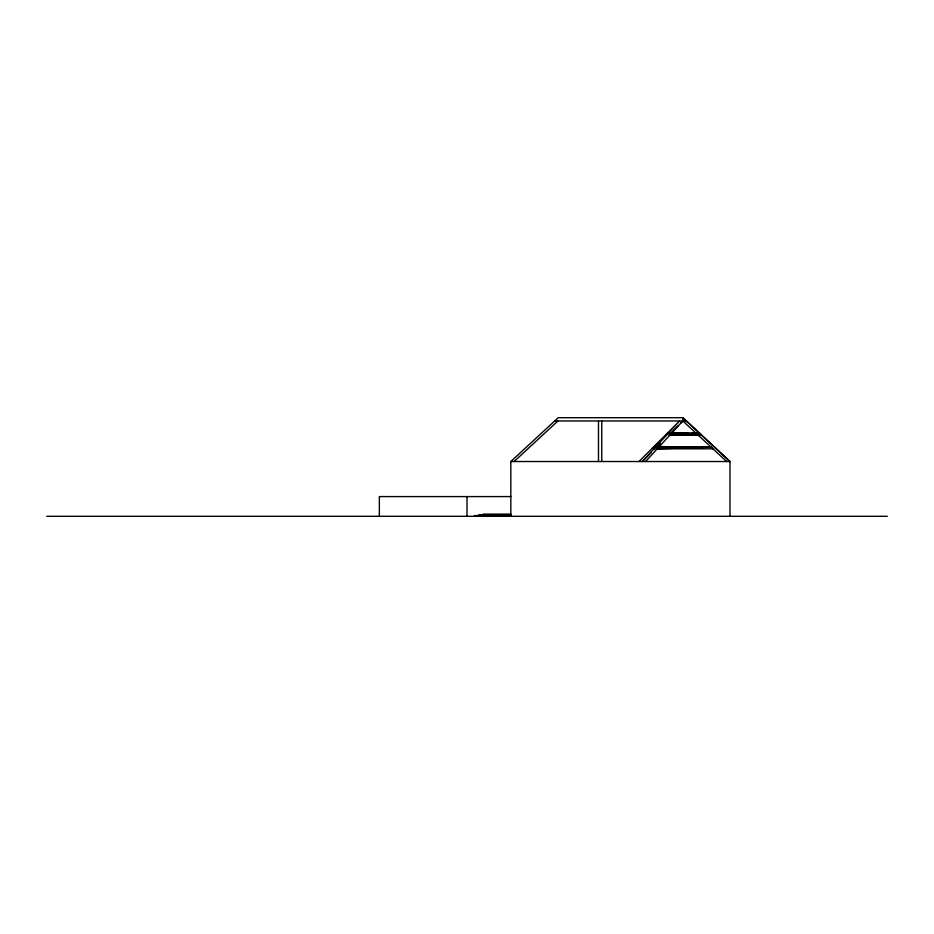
<?xml version="1.0" encoding="UTF-8"?>
<svg xmlns="http://www.w3.org/2000/svg" width="934" height="934" viewBox="0 0 934 934"><rect width="100%" height="100%" fill="white"/><g stroke="black" fill="none" stroke-linecap="round" stroke-linejoin="round"><path stroke-width="1.4" d="M665.93 434.602L667.156 434.45L667.682 432.862L669.876 432.839M714.557 447.152L716.168 448.682M654.839 448.985L652.481 448.063L653.998 448.775L652.481 448.063L655.481 447.164L657.034 443.51L660.315 443.51L658.762 447.188L656.847 448.81L712.946 448.81M671.453 434.964L697.967 434.964L668.861 434.964M645.592 461.524L682.847 420.977L682.847 417.696L558.205 417.696L510.828 461.524L510.828 516.304M667.156 434.45L668.639 432.862M700.804 434.392L697.429 434.473L700.804 434.392L699.111 432.979M639.019 461.524L679.567 420.977L642.312 461.524L650.986 452.85M658.295 445.541L660.315 443.51L655.481 447.152L653.998 446.545L657.279 446.545L655.481 447.152L653.998 446.545M670.635 434.602L701.037 434.602L697.581 434.602L695.69 432.827L688.732 434.041L685.626 432.897L683.338 433.691L681.586 432.897L671.861 432.897L670.449 434.45L670.215 433.609L677.897 425.927M680.874 422.962L682.847 420.977L726.675 461.524M514.109 461.524L557.937 420.977M670.343 434.041L673.601 433.061L670.32 434.217M670.379 434.077L672.597 432.897M656.065 448.88L711.148 447.152L712.805 448.682M554.656 420.977L686.385 420.977L687.331 422.086M667.682 432.862L699.286 432.979M655.47 447.188L711.183 447.188L658.762 446.569M510.828 461.524L729.968 461.524L729.968 516.304M510.828 496.584L379.344 496.584L379.344 516.304M483.123 514.12L510.828 514.12M478.745 514.844L510.828 514.844M474.355 515.58L510.828 515.58M46.7 516.304L887.3 516.304M670.215 433.609L670.951 432.921L700.757 434.357L699.192 432.897M687.669 432.897L688.732 434.041M601.765 420.977L601.765 461.524M598.484 420.977L598.484 461.524M467 496.584L467 516.304M670.974 432.827L670.449 434.45L670.974 432.827M729.968 461.524L682.847 417.696L729.968 461.524"/></g></svg>
